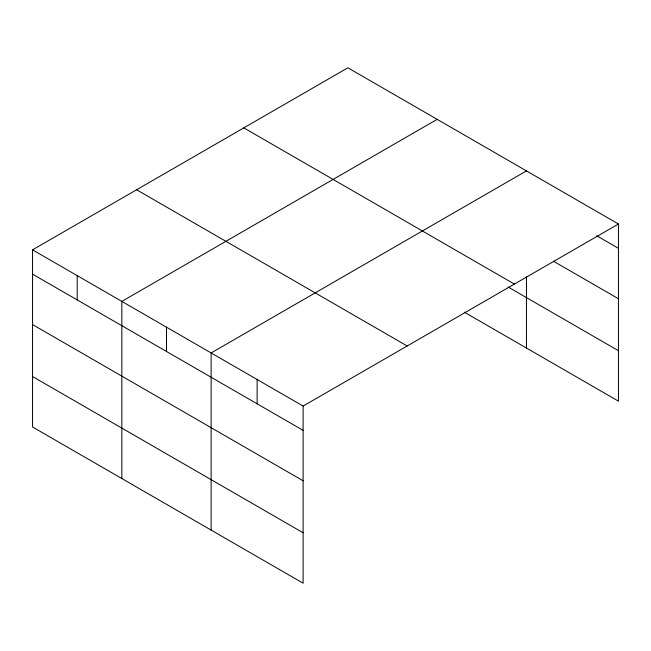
<?xml version="1.0" encoding="UTF-8"?>
<svg xmlns="http://www.w3.org/2000/svg" width="651" height="651" viewBox="0 0 651 651"><rect width="100%" height="100%" fill="white"/><g stroke="black" fill="none" stroke-linecap="round" stroke-linejoin="round"><path stroke-width="0.98" d="M618.45 224.009L347.878 67.794L32.55 249.846L32.55 426.991L303.122 583.206L303.122 406.061L618.45 224.009L618.45 401.154L464.301 312.154M437.163 119.345L121.843 301.397L121.843 478.542M526.456 170.896L211.127 352.948L211.127 530.093M596.755 235.776L618.45 248.308M553.358 261.165L618.45 298.744M243.816 127.873L514.396 284.088M508.073 286.985L618.45 350.71M136.604 189.766L407.184 345.982M32.55 249.846L303.122 406.061M32.55 274.144L303.122 430.36M32.55 324.58L303.122 480.796M32.55 376.547L303.122 532.762M526.456 276.61L526.456 348.041M257.129 379.509L257.129 403.799M166.485 327.176L166.485 351.467M77.192 275.625L77.192 299.916"/></g></svg>
